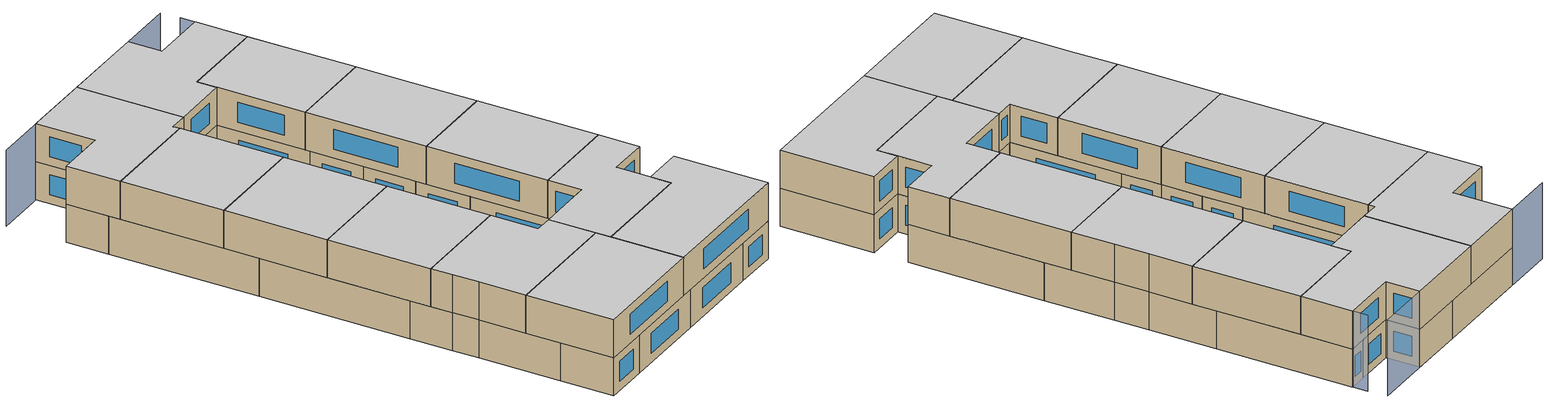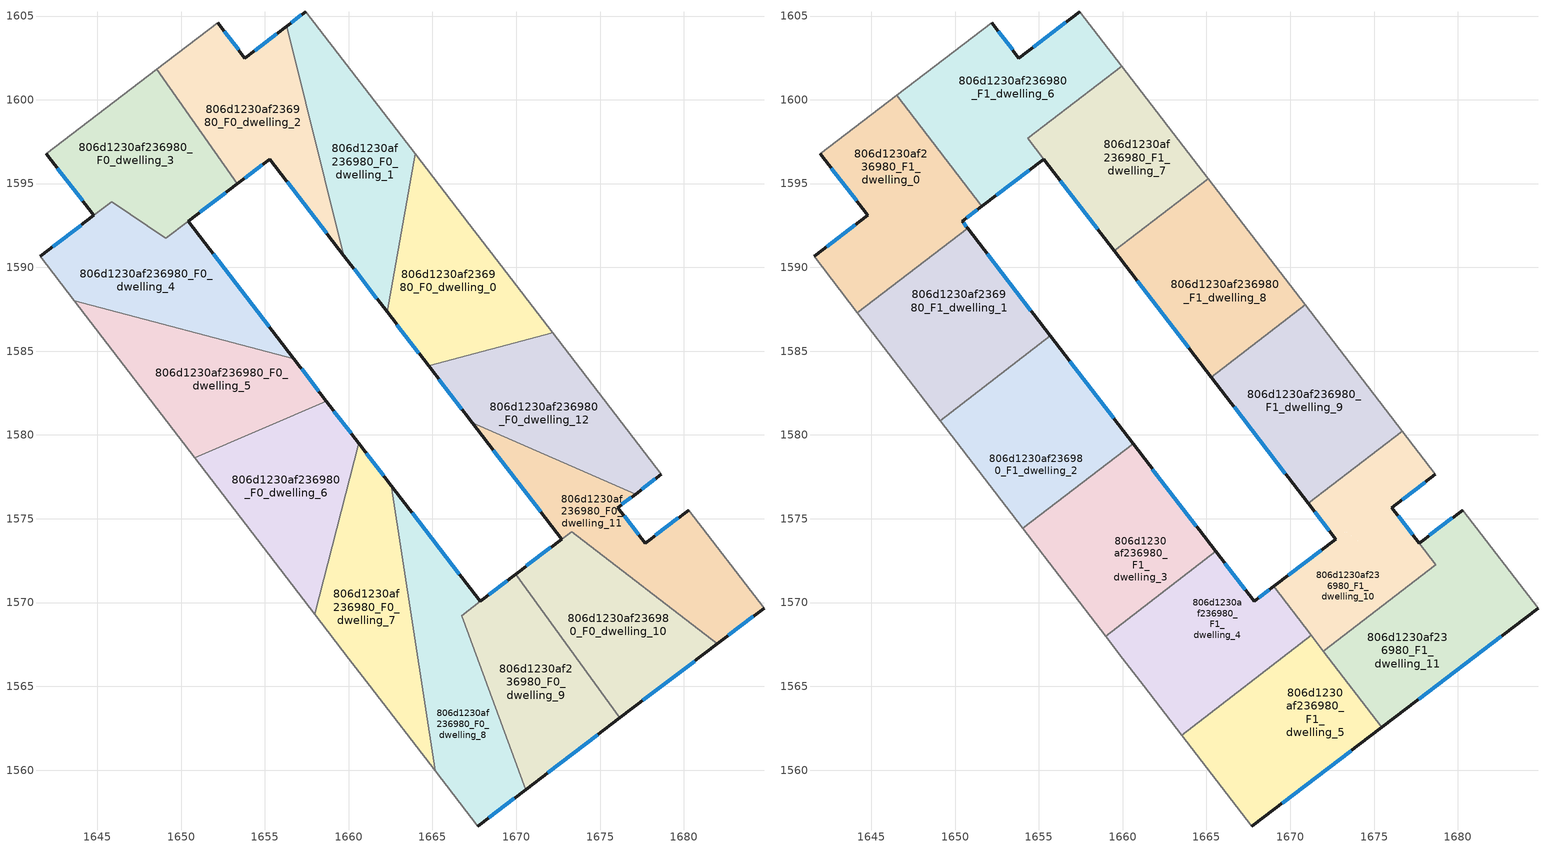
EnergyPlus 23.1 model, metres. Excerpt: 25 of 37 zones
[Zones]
806d1230af236980_F0_dwelling_0
 floor ground (EU_floor_Construction): 1667.19,1592.58 1668.82,1590.47 1672.17,1586.11 1664.77,1584.12 1662.29,1587.35 1663.96,1596.79 z0
 wall outside (EU_wall_Construction): 1662.29,1587.35 1664.77,1584.12 z0:3
 wall adiabatic (EU_wall_Construction): 1672.17,1586.11 1668.82,1590.47 1667.19,1592.58 1663.96,1596.79 z0:3
 wall to 806d1230af236980_F0_dwelling_12 (EU_wall_Construction): 1664.77,1584.12 1672.17,1586.11 z0:3
 wall to 806d1230af236980_F0_dwelling_1 (EU_wall_Construction): 1663.96,1596.79 1662.29,1587.35 z0:3
 window (EU_Window_Construction): 1662.87,1586.59 1664.19,1584.88 z0.7:2.3
806d1230af236980_F0_dwelling_1
 floor ground (EU_floor_Construction): 1657.46,1605.27 1663.96,1596.79 1662.29,1587.35 1659.72,1590.7 1656.31,1604.39 z0
 wall outside (EU_wall_Construction): 1659.72,1590.7 1662.29,1587.35 / 1657.46,1605.27 1656.31,1604.39 z0:3
 wall to 806d1230af236980_F0_dwelling_2 (EU_wall_Construction): 1656.31,1604.39 1659.72,1590.7 z0:3
 wall adiabatic (EU_wall_Construction): 1663.96,1596.79 1657.46,1605.27 z0:3
 window (EU_Window_Construction): 1660.32,1589.91 1661.69,1588.14 / 1657.19,1605.06 1656.58,1604.6 z0.7:2.3
806d1230af236980_F0_dwelling_10
 floor ground (EU_floor_Construction): 1682.01,1567.55 1676.19,1563.12 1669.97,1571.69 1672.7,1573.78 1673.31,1574.24 z0
 wall outside (EU_wall_Construction): 1676.19,1563.12 1682.01,1567.55 / 1672.7,1573.78 1669.97,1571.69 z0:3
 wall to 806d1230af236980_F0_dwelling_9 (EU_wall_Construction): 1669.97,1571.69 1676.19,1563.12 z0:3
 wall to 806d1230af236980_F0_dwelling_11 (EU_wall_Construction): 1682.01,1567.55 1673.31,1574.24 1672.71,1573.79 z0:3
 window (EU_Window_Construction): 1677.56,1564.16 1680.64,1566.51 / 1672.06,1573.29 1670.61,1572.18 z0.7:2.3
806d1230af236980_F0_dwelling_11
 floor ground (EU_floor_Construction): 1680.29,1575.52 1684.78,1569.67 1682.01,1567.55 1673.3,1574.24 1672.71,1573.79 1667.38,1580.73 1677.12,1576.48 1676.06,1575.67 1677.69,1573.54 z0
 wall outside (EU_wall_Construction): 1682.01,1567.55 1684.78,1569.67 / 1667.38,1580.73 1672.71,1573.79 / 1680.29,1575.52 1677.69,1573.54 1676.06,1575.67 1677.12,1576.48 z0:3
 wall adiabatic (EU_wall_Construction): 1684.78,1569.67 1680.29,1575.52 z0:3
 wall to 806d1230af236980_F0_dwelling_12 (EU_wall_Construction): 1677.12,1576.48 1667.38,1580.73 z0:3
 window (EU_Window_Construction): 1682.66,1568.05 1684.13,1569.17 / 1668.63,1579.1 1671.46,1575.42 / 1676.31,1575.86 1676.87,1576.29 / 1677.31,1574.04 1676.45,1575.17 / 1679.68,1575.06 1678.3,1574.01 z0.7:2.3
806d1230af236980_F0_dwelling_12
 floor ground (EU_floor_Construction): 1672.17,1586.11 1678.66,1577.65 1677.12,1576.48 1667.38,1580.73 1664.77,1584.12 z0
 wall outside (EU_wall_Construction): 1664.77,1584.12 1667.38,1580.73 / 1677.12,1576.48 1678.66,1577.65 z0:3
 wall adiabatic (EU_wall_Construction): 1678.66,1577.65 1672.17,1586.11 z0:3
 window (EU_Window_Construction): 1665.38,1583.33 1666.76,1581.53 / 1677.48,1576.75 1678.3,1577.38 z0.7:2.3
806d1230af236980_F0_dwelling_2
 floor ground (EU_floor_Construction): 1656.31,1604.39 1659.72,1590.7 1655.3,1596.46 1653.35,1594.98 1648.55,1601.82 1652.19,1604.6 1653.81,1602.49 z0
 wall outside (EU_wall_Construction): 1656.31,1604.39 1653.81,1602.49 1652.19,1604.6 / 1653.35,1594.98 1655.3,1596.46 1659.72,1590.7 z0:3
 wall to 806d1230af236980_F0_dwelling_3 (EU_wall_Construction): 1648.55,1601.82 1653.35,1594.98 z0:3
 wall adiabatic (EU_wall_Construction): 1652.19,1604.6 1648.55,1601.82 z0:3
 window (EU_Window_Construction): 1655.73,1603.95 1654.4,1602.94 / 1656.34,1595.11 1658.68,1592.05 / 1653.81,1595.33 1654.84,1596.11 / 1653.43,1602.98 1652.57,1604.1 z0.7:2.3
806d1230af236980_F0_dwelling_3
 floor ground (EU_floor_Construction): 1648.55,1601.82 1653.35,1594.98 1649.09,1591.73 1645.86,1593.92 1644.79,1593.11 1641.96,1596.79 z0
 wall outside (EU_wall_Construction): 1641.96,1596.79 1644.79,1593.11 / 1650.43,1592.76 1653.35,1594.98 z0:3
 wall adiabatic (EU_wall_Construction): 1648.55,1601.82 1641.96,1596.79 z0:3
 wall to 806d1230af236980_F0_dwelling_4 (EU_wall_Construction): 1649.09,1591.73 1650.43,1592.75 / 1645.87,1593.92 1649.08,1591.74 / 1644.79,1593.11 1645.86,1593.92 z0:3
 window (EU_Window_Construction): 1642.63,1595.92 1644.13,1593.97 / 1651.12,1593.28 1652.67,1594.46 z0.7:2.3
806d1230af236980_F0_dwelling_4
 floor ground (EU_floor_Construction): 1650.43,1592.75 1656.73,1584.54 1643.62,1588 1641.58,1590.66 1644.79,1593.1 1645.87,1593.92 1649.09,1591.73 z0
 wall outside (EU_wall_Construction): 1644.79,1593.1 1641.58,1590.66 / 1656.73,1584.54 1650.43,1592.75 z0:3
 wall to 806d1230af236980_F0_dwelling_5 (EU_wall_Construction): 1643.62,1588 1656.73,1584.54 z0:3
 wall adiabatic (EU_wall_Construction): 1641.58,1590.66 1643.62,1588 z0:3
 window (EU_Window_Construction): 1644.04,1592.53 1642.34,1591.23 / 1655.25,1586.47 1651.91,1590.83 z0.7:2.3
806d1230af236980_F0_dwelling_5
 floor ground (EU_floor_Construction): 1656.73,1584.54 1658.67,1582.02 1650.8,1578.65 1643.62,1588 z0
 wall outside (EU_wall_Construction): 1658.67,1582.02 1656.73,1584.54 z0:3
 wall to 806d1230af236980_F0_dwelling_6 (EU_wall_Construction): 1650.8,1578.65 1658.67,1582.02 z0:3
 wall adiabatic (EU_wall_Construction): 1643.62,1588 1650.8,1578.65 z0:3
 window (EU_Window_Construction): 1658.21,1582.61 1657.19,1583.95 z0.7:2.3
806d1230af236980_F0_dwelling_6
 floor ground (EU_floor_Construction): 1658.67,1582.02 1660.6,1579.5 1657.98,1569.3 1650.8,1578.65 z0
 wall outside (EU_wall_Construction): 1660.6,1579.5 1658.67,1582.02 z0:3
 wall to 806d1230af236980_F0_dwelling_7 (EU_wall_Construction): 1657.98,1569.3 1660.6,1579.5 z0:3
 wall adiabatic (EU_wall_Construction): 1650.8,1578.65 1657.98,1569.3 z0:3
 window (EU_Window_Construction): 1660.15,1580.09 1659.12,1581.43 z0.7:2.3
806d1230af236980_F0_dwelling_7
 floor ground (EU_floor_Construction): 1662.54,1576.98 1665.16,1559.95 1661.26,1565.04 1660.02,1566.65 1657.98,1569.3 1660.6,1579.5 z0
 wall outside (EU_wall_Construction): 1662.54,1576.98 1660.6,1579.5 z0:3
 wall adiabatic (EU_wall_Construction): 1657.98,1569.3 1660.02,1566.65 1661.26,1565.04 1665.16,1559.95 z0:3
 wall to 806d1230af236980_F0_dwelling_8 (EU_wall_Construction): 1665.16,1559.95 1662.54,1576.98 z0:3
 window (EU_Window_Construction): 1662.08,1577.57 1661.06,1578.91 z0.7:2.3
806d1230af236980_F0_dwelling_8
 floor ground (EU_floor_Construction): 1667.85,1570.07 1666.74,1569.22 1670.57,1558.83 1667.7,1556.64 1665.16,1559.95 1662.54,1576.98 z0
 wall outside (EU_wall_Construction): 1667.85,1570.07 1662.54,1576.98 / 1667.7,1556.64 1670.57,1558.83 z0:3
 wall adiabatic (EU_wall_Construction): 1665.16,1559.95 1667.7,1556.64 z0:3
 wall to 806d1230af236980_F0_dwelling_9 (EU_wall_Construction): 1670.57,1558.83 1666.74,1569.22 1667.85,1570.07 z0:3
 window (EU_Window_Construction): 1666.6,1571.69 1663.78,1575.36 / 1668.37,1557.15 1669.89,1558.31 z0.7:2.3
806d1230af236980_F0_dwelling_9
 floor ground (EU_floor_Construction): 1669.97,1571.69 1676.19,1563.12 1670.57,1558.83 1666.74,1569.22 1667.85,1570.07 z0
 wall outside (EU_wall_Construction): 1669.97,1571.69 1667.85,1570.07 / 1670.57,1558.83 1676.19,1563.12 z0:3
 window (EU_Window_Construction): 1669.47,1571.31 1668.35,1570.45 / 1671.89,1559.84 1674.87,1562.11 z0.7:2.3
806d1230af236980_F1_dwelling_0
 floor to 806d1230af236980_F0_dwelling_3 (EU_floor_Construction): 1646.52,1600.27 1651.6,1593.65 1649.08,1591.74 1645.86,1593.92 1644.79,1593.11 1641.96,1596.79 z3
 floor to 806d1230af236980_F0_dwelling_4 (EU_floor_Construction): 1650.43,1592.75 1650.75,1592.34 1644.72,1587.71 1643.63,1588 1641.58,1590.66 1644.81,1593.12 1645.87,1593.92 1649.09,1591.73 z3
 floor to 806d1230af236980_F0_dwelling_5 (EU_floor_Construction): 1644.72,1587.71 1644.17,1587.29 1643.63,1588 z3
 wall outside (EU_wall_Construction): 1650.75,1592.34 1650.43,1592.75 1651.6,1593.65 / 1641.96,1596.79 1644.79,1593.11 1641.58,1590.66 z3:6
 wall to 806d1230af236980_F1_dwelling_6 (EU_wall_Construction): 1651.6,1593.65 1646.52,1600.27 z3:6
 wall to 806d1230af236980_F1_dwelling_1 (EU_wall_Construction): 1644.17,1587.29 1650.75,1592.34 z3:6
 wall adiabatic (EU_wall_Construction): 1641.58,1590.66 1644.17,1587.29 / 1646.52,1600.27 1641.96,1596.79 z3:6
 window (EU_Window_Construction): 1650.71,1592.96 1651.33,1593.44 / 1650.67,1592.44 1650.5,1592.66 / 1644.04,1592.53 1642.34,1591.23 / 1642.63,1595.92 1644.13,1593.97 z3.7:5.3
 ceiling to 806d1230af236980_F2_dwelling_0 (EU_floor_Construction): 1650.75,1592.34 1650.43,1592.75 1651.6,1593.65 1646.52,1600.27 1641.96,1596.79 1644.79,1593.11 1641.58,1590.66 1644.17,1587.29 z6
806d1230af236980_F1_dwelling_1
 floor to 806d1230af236980_F0_dwelling_4 (EU_floor_Construction): 1650.75,1592.34 1655.69,1585.91 1654.63,1585.1 1644.72,1587.71 z3
 floor to 806d1230af236980_F0_dwelling_5 (EU_floor_Construction): 1654.63,1585.1 1649.11,1580.86 1644.17,1587.29 1644.72,1587.71 z3
 wall outside (EU_wall_Construction): 1655.69,1585.91 1650.75,1592.34 z3:6
 wall to 806d1230af236980_F1_dwelling_2 (EU_wall_Construction): 1649.11,1580.86 1655.69,1585.91 z3:6
 wall adiabatic (EU_wall_Construction): 1644.17,1587.29 1649.11,1580.86 z3:6
 window (EU_Window_Construction): 1654.53,1587.42 1651.91,1590.83 z3.7:5.3
 ceiling to 806d1230af236980_F2_dwelling_1 (EU_floor_Construction): 1655.69,1585.91 1650.75,1592.34 1644.17,1587.29 1649.11,1580.86 z6
806d1230af236980_F1_dwelling_10
 floor to 806d1230af236980_F0_dwelling_11 (EU_floor_Construction): 1677.12,1576.48 1676.06,1575.67 1678.68,1572.24 1677.29,1571.18 1673.3,1574.24 1672.71,1573.79 1671.07,1575.91 1673.73,1577.96 z3
 floor to 806d1230af236980_F0_dwelling_10 (EU_floor_Construction): 1677.29,1571.18 1672.83,1567.75 1669.97,1571.69 1672.73,1573.8 1673.31,1574.24 z3
 floor to 806d1230af236980_F0_dwelling_12 (EU_floor_Construction): 1676.69,1580.22 1678.66,1577.65 1677.12,1576.48 1673.73,1577.96 z3
 floor to 806d1230af236980_F0_dwelling_9 (EU_floor_Construction): 1669.97,1571.69 1672.83,1567.75 1671.98,1567.1 1669.02,1570.96 z3
 wall outside (EU_wall_Construction): 1671.07,1575.91 1672.71,1573.79 1669.02,1570.96 / 1677.69,1573.54 1676.06,1575.67 1678.66,1577.65 z3:6
 wall to 806d1230af236980_F1_dwelling_9 (EU_wall_Construction): 1676.69,1580.22 1671.07,1575.91 z3:6
 wall adiabatic (EU_wall_Construction): 1678.66,1577.65 1676.69,1580.22 z3:6
 wall to 806d1230af236980_F1_dwelling_11 (EU_wall_Construction): 1671.98,1567.1 1678.68,1572.24 1677.69,1573.54 z3:6
 wall to 806d1230af236980_F1_dwelling_4 (EU_wall_Construction): 1669.02,1570.96 1671.27,1568.04 z3:6
 wall to 806d1230af236980_F1_dwelling_5 (EU_wall_Construction): 1671.27,1568.04 1671.98,1567.1 z3:6
 window (EU_Window_Construction): 1671.84,1573.12 1669.88,1571.63 / 1671.46,1575.41 1672.32,1574.29 / 1676.67,1576.14 1678.05,1577.19 / 1677.31,1574.04 1676.45,1575.17 z3.7:5.3
 ceiling to 806d1230af236980_F2_dwelling_10 (EU_floor_Construction): 1678.68,1572.24 1676.06,1575.67 1678.66,1577.65 1676.69,1580.22 1671.07,1575.91 1672.71,1573.79 1669.02,1570.96 1671.98,1567.1 z6
806d1230af236980_F1_dwelling_11
 floor to 806d1230af236980_F0_dwelling_10 (EU_floor_Construction): 1682.01,1567.55 1676.19,1563.12 1672.83,1567.75 1677.29,1571.18 z3
 floor to 806d1230af236980_F0_dwelling_11 (EU_floor_Construction): 1680.29,1575.52 1684.78,1569.67 1682.01,1567.55 1677.29,1571.18 1678.68,1572.24 1677.69,1573.54 z3
 floor to 806d1230af236980_F0_dwelling_9 (EU_floor_Construction): 1672.83,1567.75 1676.19,1563.12 1675.47,1562.56 1671.98,1567.1 z3
 wall outside (EU_wall_Construction): 1680.29,1575.52 1677.69,1573.54 / 1675.47,1562.56 1684.78,1569.67 z3:6
 wall adiabatic (EU_wall_Construction): 1684.78,1569.67 1680.29,1575.52 z3:6
 wall to 806d1230af236980_F1_dwelling_5 (EU_wall_Construction): 1671.98,1567.1 1675.47,1562.56 z3:6
 window (EU_Window_Construction): 1679.68,1575.06 1678.3,1574.01 / 1677.65,1564.23 1682.6,1568 z3.7:5.3
 ceiling to 806d1230af236980_F2_dwelling_11 (EU_floor_Construction): 1684.78,1569.67 1680.29,1575.52 1677.69,1573.54 1678.68,1572.24 1671.98,1567.1 1675.47,1562.56 z6
806d1230af236980_F1_dwelling_2
 floor to 806d1230af236980_F0_dwelling_6 (EU_floor_Construction): 1658.67,1582.02 1660.6,1579.5 1660.59,1579.46 1654.04,1574.43 1650.8,1578.65 z3
 floor to 806d1230af236980_F0_dwelling_5 (EU_floor_Construction): 1656.73,1584.54 1658.67,1582.02 1650.8,1578.65 1649.11,1580.86 1654.63,1585.1 z3
 floor to 806d1230af236980_F0_dwelling_4 (EU_floor_Construction): 1655.69,1585.91 1656.73,1584.54 1654.63,1585.1 z3
 wall outside (EU_wall_Construction): 1660.62,1579.48 1655.69,1585.91 z3:6
 wall to 806d1230af236980_F1_dwelling_3 (EU_wall_Construction): 1654.04,1574.43 1660.62,1579.48 z3:6
 wall adiabatic (EU_wall_Construction): 1649.11,1580.86 1654.04,1574.43 z3:6
 window (EU_Window_Construction): 1659.46,1580.99 1656.85,1584.4 z3.7:5.3
 ceiling to 806d1230af236980_F2_dwelling_2 (EU_floor_Construction): 1660.62,1579.48 1655.69,1585.91 1649.11,1580.86 1654.04,1574.43 z6
806d1230af236980_F1_dwelling_3
 floor to 806d1230af236980_F0_dwelling_7 (EU_floor_Construction): 1662.54,1576.98 1663.4,1571.39 1658.98,1568 1657.98,1569.3 1660.59,1579.46 1660.62,1579.48 z3
 floor to 806d1230af236980_F0_dwelling_6 (EU_floor_Construction): 1660.59,1579.46 1657.98,1569.3 1654.04,1574.43 z3
 floor to 806d1230af236980_F0_dwelling_8 (EU_floor_Construction): 1662.54,1576.98 1665.56,1573.05 1663.4,1571.39 z3
 wall outside (EU_wall_Construction): 1665.56,1573.05 1660.62,1579.48 z3:6
 wall to 806d1230af236980_F1_dwelling_4 (EU_wall_Construction): 1658.98,1568 1665.56,1573.05 z3:6
 wall adiabatic (EU_wall_Construction): 1654.04,1574.43 1658.98,1568 z3:6
 window (EU_Window_Construction): 1664.4,1574.56 1661.78,1577.97 z3.7:5.3
 ceiling to 806d1230af236980_F2_dwelling_3 (EU_floor_Construction): 1665.56,1573.05 1660.62,1579.48 1654.04,1574.43 1658.98,1568 z6
806d1230af236980_F1_dwelling_4
 floor to 806d1230af236980_F0_dwelling_8 (EU_floor_Construction): 1665.56,1573.05 1667.85,1570.07 1666.74,1569.22 1668.08,1565.59 1664.69,1562.99 1663.4,1571.39 z3
 floor to 806d1230af236980_F0_dwelling_9 (EU_floor_Construction): 1669.02,1570.96 1671.27,1568.04 1668.08,1565.59 1666.74,1569.22 1667.85,1570.07 z3
 floor to 806d1230af236980_F0_dwelling_7 (EU_floor_Construction): 1663.4,1571.39 1664.69,1562.99 1663.52,1562.09 1661.26,1565.04 1660.02,1566.65 1658.98,1568 z3
 wall outside (EU_wall_Construction): 1669.02,1570.96 1667.85,1570.07 1665.56,1573.05 z3:6
 wall to 806d1230af236980_F1_dwelling_5 (EU_wall_Construction): 1663.52,1562.09 1671.27,1568.04 z3:6
 wall adiabatic (EU_wall_Construction): 1658.98,1568 1660.02,1566.65 1661.26,1565.04 1663.52,1562.09 z3:6
 window (EU_Window_Construction): 1667.31,1570.77 1666.1,1572.35 / 1668.74,1570.75 1668.12,1570.28 z3.7:5.3
 ceiling to 806d1230af236980_F2_dwelling_4 (EU_floor_Construction): 1671.27,1568.04 1669.02,1570.96 1667.85,1570.07 1665.56,1573.05 1658.98,1568 1660.02,1566.65 1661.26,1565.04 1663.52,1562.09 z6
806d1230af236980_F1_dwelling_5
 floor to 806d1230af236980_F0_dwelling_9 (EU_floor_Construction): 1671.27,1568.04 1675.47,1562.56 1670.57,1558.83 1668.08,1565.59 z3
 floor to 806d1230af236980_F0_dwelling_8 (EU_floor_Construction): 1668.08,1565.59 1670.57,1558.83 1667.7,1556.64 1665.16,1559.95 1664.69,1562.99 z3
 floor to 806d1230af236980_F0_dwelling_7 (EU_floor_Construction): 1664.69,1562.99 1665.16,1559.95 1663.52,1562.09 z3
 wall outside (EU_wall_Construction): 1667.7,1556.64 1675.47,1562.56 z3:6
 wall adiabatic (EU_wall_Construction): 1663.52,1562.09 1667.7,1556.64 z3:6
 window (EU_Window_Construction): 1669.52,1558.03 1673.64,1561.17 z3.7:5.3
 ceiling to 806d1230af236980_F2_dwelling_5 (EU_floor_Construction): 1675.47,1562.56 1671.27,1568.04 1663.52,1562.09 1667.7,1556.64 z6
806d1230af236980_F1_dwelling_6
 floor to 806d1230af236980_F0_dwelling_2 (EU_floor_Construction): 1656.31,1604.39 1657.39,1600.05 1654.34,1597.71 1655.3,1596.46 1653.35,1594.98 1648.55,1601.82 1652.19,1604.6 1653.81,1602.49 z3
 floor to 806d1230af236980_F0_dwelling_3 (EU_floor_Construction): 1648.55,1601.82 1653.35,1594.98 1651.6,1593.65 1646.52,1600.27 z3
 floor to 806d1230af236980_F0_dwelling_1 (EU_floor_Construction): 1657.46,1605.27 1659.95,1602.01 1657.39,1600.05 1656.31,1604.39 z3
 wall outside (EU_wall_Construction): 1657.46,1605.27 1653.81,1602.49 1652.19,1604.6 / 1651.6,1593.65 1655.3,1596.46 z3:6
 wall adiabatic (EU_wall_Construction): 1652.19,1604.6 1646.52,1600.27 / 1659.95,1602.01 1657.46,1605.27 z3:6
 wall to 806d1230af236980_F1_dwelling_7 (EU_wall_Construction): 1655.3,1596.46 1654.34,1597.71 1659.95,1602.01 z3:6
 window (EU_Window_Construction): 1653.43,1602.98 1652.57,1604.1 / 1656.6,1604.61 1654.67,1603.14 / 1652.47,1594.31 1654.43,1595.8 z3.7:5.3
 ceiling to 806d1230af236980_F2_dwelling_6 (EU_floor_Construction): 1655.3,1596.46 1654.34,1597.71 1659.95,1602.01 1657.46,1605.27 1653.81,1602.49 1652.19,1604.6 1646.52,1600.27 1651.6,1593.65 z6
806d1230af236980_F1_dwelling_7
 floor to 806d1230af236980_F0_dwelling_1 (EU_floor_Construction): 1659.95,1602.01 1663.96,1596.79 1663.48,1594.03 1659.63,1591.08 1657.39,1600.05 z3
 floor to 806d1230af236980_F0_dwelling_2 (EU_floor_Construction): 1657.39,1600.05 1659.63,1591.08 1659.5,1590.98 1654.34,1597.71 z3
 floor to 806d1230af236980_F0_dwelling_0 (EU_floor_Construction): 1663.96,1596.79 1665.11,1595.29 1663.48,1594.03 z3
 wall outside (EU_wall_Construction): 1655.3,1596.46 1659.5,1590.98 z3:6
 wall to 806d1230af236980_F1_dwelling_8 (EU_wall_Construction): 1659.5,1590.98 1665.11,1595.29 z3:6
 wall adiabatic (EU_wall_Construction): 1665.11,1595.29 1659.95,1602.01 z3:6
 window (EU_Window_Construction): 1656.29,1595.17 1658.52,1592.27 z3.7:5.3
 ceiling to 806d1230af236980_F2_dwelling_7 (EU_floor_Construction): 1665.11,1595.29 1659.95,1602.01 1654.34,1597.71 1659.5,1590.98 z6
806d1230af236980_F1_dwelling_8
 floor to 806d1230af236980_F0_dwelling_0 (EU_floor_Construction): 1667.19,1592.58 1668.82,1590.47 1670.9,1587.76 1666.92,1584.7 1664.77,1584.12 1662.29,1587.35 1663.48,1594.03 1665.11,1595.29 z3
 floor to 806d1230af236980_F0_dwelling_12 (EU_floor_Construction): 1666.92,1584.7 1665.29,1583.45 1664.77,1584.12 z3
 floor to 806d1230af236980_F0_dwelling_1 (EU_floor_Construction): 1663.48,1594.03 1662.29,1587.35 1659.72,1590.7 1659.63,1591.08 z3
 floor to 806d1230af236980_F0_dwelling_2 (EU_floor_Construction): 1659.63,1591.08 1659.72,1590.7 1659.5,1590.98 z3
 wall outside (EU_wall_Construction): 1659.5,1590.98 1665.29,1583.45 z3:6
 wall to 806d1230af236980_F1_dwelling_9 (EU_wall_Construction): 1665.29,1583.45 1670.9,1587.76 z3:6
 wall adiabatic (EU_wall_Construction): 1670.9,1587.76 1668.82,1590.47 1667.19,1592.58 1665.11,1595.29 z3:6
 window (EU_Window_Construction): 1660.86,1589.21 1663.93,1585.22 z3.7:5.3
 ceiling to 806d1230af236980_F2_dwelling_8 (EU_floor_Construction): 1670.9,1587.76 1668.82,1590.47 1667.19,1592.58 1665.11,1595.29 1659.5,1590.98 1665.29,1583.45 z6
806d1230af236980_F1_dwelling_9
 floor to 806d1230af236980_F0_dwelling_12 (EU_floor_Construction): 1672.17,1586.11 1676.69,1580.22 1673.73,1577.96 1667.38,1580.73 1665.29,1583.45 1666.92,1584.7 z3
 floor to 806d1230af236980_F0_dwelling_0 (EU_floor_Construction): 1670.9,1587.76 1672.17,1586.11 1666.92,1584.7 z3
 floor to 806d1230af236980_F0_dwelling_11 (EU_floor_Construction): 1673.73,1577.96 1671.07,1575.91 1667.38,1580.73 z3
 wall outside (EU_wall_Construction): 1665.29,1583.45 1671.07,1575.91 z3:6
 wall adiabatic (EU_wall_Construction): 1676.69,1580.22 1670.9,1587.76 z3:6
 window (EU_Window_Construction): 1666.65,1581.68 1669.72,1577.68 z3.7:5.3
 ceiling to 806d1230af236980_F2_dwelling_9 (EU_floor_Construction): 1676.69,1580.22 1670.9,1587.76 1665.29,1583.45 1671.07,1575.91 z6
shading: 1667.67,1591.89 1656.76,1606.18 / 1655.73,1607.3 1638.66,1594.27 z0:6
[Building]
EU S2 Campaign: North Axis=0; Terrain=City; Solar Distribution=FullExterior
[Site:Location]
Budapest.Ferenc.Liszt.Intl.AP: Latitude=47.437; Longitude=19.256; Time Zone=1; Elevation=185
[SizingPeriod:WeatherFileDays]
AnnualSizingPeriod: Begin Month=1; Begin Day of Month=1; End Month=12; End Day of Month=31; Day of Week for Start Day=Monday; Use Weather File Daylight Saving Period=No; Use Weather File Rain and Snow Indicators=No
[MATERIAL]
EU_InternalMass_Material: Roughness=MediumRough; Thickness=0.1; Conductivity=1; Density=1800; Specific Heat=900; Thermal Absorptance=0.9; Solar Absorptance=0.7; Visible Absorptance=0.7
[MATERIAL:NOMASS] Roughness=MediumRough; Thermal Absorptance=0.9; Solar Absorptance=0.7; Visible Absorptance=0.7
Name | Thermal Resistance
EU_wall_NoMass | 0.832559
EU_floor_NoMass | 0.872794
[WINDOWMATERIAL:SIMPLEGLAZINGSYSTEM]
EU_Window_SimpleGlazing: UFactor=2.79869; Solar Heat Gain Coefficient=0.75; Visible Transmittance=0.75
[CONSTRUCTION]
EU_wall_Construction: EU_wall_NoMass
EU_floor_Construction: EU_floor_NoMass
EU_Window_Construction: EU_Window_SimpleGlazing
EU_InternalMass_Construction: EU_InternalMass_Material
[ZONE] Type=1; Multiplier=1; Ceiling Height=autocalculate; Floor Area=autocalculate; Part of Total Floor Area=Yes
Name | Volume
806d1230af236980_F0_dwelling_0; 806d1230af236980_F0_dwelling_5 | 186.151
806d1230af236980_F1_dwelling_0; 806d1230af236980_F1_dwelling_9 | 201.675
806d1230af236980_F0_dwelling_1 | 186.161
806d1230af236980_F1_dwelling_1 | 201.673
806d1230af236980_F0_dwelling_10 | 182.937
806d1230af236980_F1_dwelling_10 | 185.695
806d1230af236980_F0_dwelling_11 | 189.898
806d1230af236980_F1_dwelling_11 | 217.629
806d1230af236980_F0_dwelling_12 | 185.596
806d1230af236980_F0_dwelling_2 | 186.158
806d1230af236980_F1_dwelling_2 | 201.653
806d1230af236980_F0_dwelling_3 | 181.431
806d1230af236980_F1_dwelling_3 | 201.687
806d1230af236980_F0_dwelling_4 | 190.866
806d1230af236980_F1_dwelling_4 | 201.69
806d1230af236980_F1_dwelling_5 | 201.652
806d1230af236980_F0_dwelling_6 | 186.153
806d1230af236980_F1_dwelling_6 | 223.427
806d1230af236980_F0_dwelling_7 | 186.126
806d1230af236980_F1_dwelling_7 | 179.832
806d1230af236980_F0_dwelling_8 | 195.462
806d1230af236980_F1_dwelling_8 | 201.641
806d1230af236980_F0_dwelling_9 | 176.841
[INTERNALMASS] Construction=EU_InternalMass_Construction
Name | Zone or ZoneList | Surface Area
806d1230af236980_F0_dwelling_0_EU_InternalMass | 806d1230af236980_F0_dwelling_0 | 62.0503
806d1230af236980_F0_dwelling_1_EU_InternalMass | 806d1230af236980_F0_dwelling_1 | 62.0535
806d1230af236980_F0_dwelling_2_EU_InternalMass | 806d1230af236980_F0_dwelling_2 | 62.0525
806d1230af236980_F0_dwelling_3_EU_InternalMass | 806d1230af236980_F0_dwelling_3 | 60.4778
806d1230af236980_F0_dwelling_4_EU_InternalMass | 806d1230af236980_F0_dwelling_4 | 63.6268
806d1230af236980_F0_dwelling_5_EU_InternalMass | 806d1230af236980_F0_dwelling_5 | 62.0503
806d1230af236980_F0_dwelling_6_EU_InternalMass | 806d1230af236980_F0_dwelling_6 | 62.0511
806d1230af236980_F0_dwelling_7_EU_InternalMass | 806d1230af236980_F0_dwelling_7 | 62.0418
806d1230af236980_F0_dwelling_8_EU_InternalMass | 806d1230af236980_F0_dwelling_8 | 65.1536
806d1230af236980_F0_dwelling_9_EU_InternalMass | 806d1230af236980_F0_dwelling_9 | 58.9522
806d1230af236980_F0_dwelling_10_EU_InternalMass | 806d1230af236980_F0_dwelling_10 | 60.9807
806d1230af236980_F0_dwelling_11_EU_InternalMass | 806d1230af236980_F0_dwelling_11 | 63.302
806d1230af236980_F0_dwelling_12_EU_InternalMass | 806d1230af236980_F0_dwelling_12 | 61.8652
806d1230af236980_F1_dwelling_0_EU_InternalMass | 806d1230af236980_F1_dwelling_0 | 67.2251
806d1230af236980_F1_dwelling_1_EU_InternalMass | 806d1230af236980_F1_dwelling_1 | 67.2243
806d1230af236980_F1_dwelling_2_EU_InternalMass | 806d1230af236980_F1_dwelling_2 | 67.2176
806d1230af236980_F1_dwelling_3_EU_InternalMass | 806d1230af236980_F1_dwelling_3 | 67.2291
806d1230af236980_F1_dwelling_4_EU_InternalMass | 806d1230af236980_F1_dwelling_4 | 67.23
806d1230af236980_F1_dwelling_5_EU_InternalMass | 806d1230af236980_F1_dwelling_5 | 67.2174
806d1230af236980_F1_dwelling_6_EU_InternalMass | 806d1230af236980_F1_dwelling_6 | 74.4765
806d1230af236980_F1_dwelling_7_EU_InternalMass | 806d1230af236980_F1_dwelling_7 | 59.9662
806d1230af236980_F1_dwelling_8_EU_InternalMass | 806d1230af236980_F1_dwelling_8 | 67.2138
806d1230af236980_F1_dwelling_9_EU_InternalMass | 806d1230af236980_F1_dwelling_9 | 67.2249
806d1230af236980_F1_dwelling_10_EU_InternalMass | 806d1230af236980_F1_dwelling_10 | 61.8979
806d1230af236980_F1_dwelling_11_EU_InternalMass | 806d1230af236980_F1_dwelling_11 | 72.5466
[OTHEREQUIPMENT] Fuel Type=Electricity; Design Level Calculation Method=Watts/Area; Power per Zone Floor Area=1; Fraction Latent=0; Fraction Radiant=0; Fraction Lost=0; Carbon Dioxide Generation Rate=0; EndUse Subcategory=EU_Step8_InternalGains
Name | Zone or ZoneList or Space or SpaceList | Schedule
EU_Step8_InternalGain_806d1230af236980_F0_dwelling_0_f000 | 806d1230af236980_F0_dwelling_0 | EU_Step8_GainSchedule_806d1230af236980_F0_dwelling_0_f000
EU_Step8_InternalGain_806d1230af236980_F0_dwelling_1_f000 | 806d1230af236980_F0_dwelling_1 | EU_Step8_GainSchedule_806d1230af236980_F0_dwelling_1_f000
EU_Step8_InternalGain_806d1230af236980_F0_dwelling_2_f000 | 806d1230af236980_F0_dwelling_2 | EU_Step8_GainSchedule_806d1230af236980_F0_dwelling_2_f000
EU_Step8_InternalGain_806d1230af236980_F0_dwelling_3_f000 | 806d1230af236980_F0_dwelling_3 | EU_Step8_GainSchedule_806d1230af236980_F0_dwelling_3_f000
EU_Step8_InternalGain_806d1230af236980_F0_dwelling_4_f000 | 806d1230af236980_F0_dwelling_4 | EU_Step8_GainSchedule_806d1230af236980_F0_dwelling_4_f000
EU_Step8_InternalGain_806d1230af236980_F0_dwelling_5_f000 | 806d1230af236980_F0_dwelling_5 | EU_Step8_GainSchedule_806d1230af236980_F0_dwelling_5_f000
EU_Step8_InternalGain_806d1230af236980_F0_dwelling_6_f000 | 806d1230af236980_F0_dwelling_6 | EU_Step8_GainSchedule_806d1230af236980_F0_dwelling_6_f000
EU_Step8_InternalGain_806d1230af236980_F0_dwelling_7_f000 | 806d1230af236980_F0_dwelling_7 | EU_Step8_GainSchedule_806d1230af236980_F0_dwelling_7_f000
EU_Step8_InternalGain_806d1230af236980_F0_dwelling_8_f000 | 806d1230af236980_F0_dwelling_8 | EU_Step8_GainSchedule_806d1230af236980_F0_dwelling_8_f000
EU_Step8_InternalGain_806d1230af236980_F0_dwelling_9_f000 | 806d1230af236980_F0_dwelling_9 | EU_Step8_GainSchedule_806d1230af236980_F0_dwelling_9_f000
EU_Step8_InternalGain_806d1230af236980_F0_dwelling_10_f000 | 806d1230af236980_F0_dwelling_10 | EU_Step8_GainSchedule_806d1230af236980_F0_dwelling_10_f000
EU_Step8_InternalGain_806d1230af236980_F0_dwelling_11_f000 | 806d1230af236980_F0_dwelling_11 | EU_Step8_GainSchedule_806d1230af236980_F0_dwelling_11_f000
EU_Step8_InternalGain_806d1230af236980_F0_dwelling_12_f000 | 806d1230af236980_F0_dwelling_12 | EU_Step8_GainSchedule_806d1230af236980_F0_dwelling_12_f000
EU_Step8_InternalGain_806d1230af236980_F1_dwelling_0_f000 | 806d1230af236980_F1_dwelling_0 | EU_Step8_GainSchedule_806d1230af236980_F1_dwelling_0_f000
EU_Step8_InternalGain_806d1230af236980_F1_dwelling_1_f000 | 806d1230af236980_F1_dwelling_1 | EU_Step8_GainSchedule_806d1230af236980_F1_dwelling_1_f000
EU_Step8_InternalGain_806d1230af236980_F1_dwelling_2_f000 | 806d1230af236980_F1_dwelling_2 | EU_Step8_GainSchedule_806d1230af236980_F1_dwelling_2_f000
EU_Step8_InternalGain_806d1230af236980_F1_dwelling_3_f000 | 806d1230af236980_F1_dwelling_3 | EU_Step8_GainSchedule_806d1230af236980_F1_dwelling_3_f000
EU_Step8_InternalGain_806d1230af236980_F1_dwelling_4_f000 | 806d1230af236980_F1_dwelling_4 | EU_Step8_GainSchedule_806d1230af236980_F1_dwelling_4_f000
EU_Step8_InternalGain_806d1230af236980_F1_dwelling_5_f000 | 806d1230af236980_F1_dwelling_5 | EU_Step8_GainSchedule_806d1230af236980_F1_dwelling_5_f000
EU_Step8_InternalGain_806d1230af236980_F1_dwelling_6_f000 | 806d1230af236980_F1_dwelling_6 | EU_Step8_GainSchedule_806d1230af236980_F1_dwelling_6_f000
EU_Step8_InternalGain_806d1230af236980_F1_dwelling_7_f000 | 806d1230af236980_F1_dwelling_7 | EU_Step8_GainSchedule_806d1230af236980_F1_dwelling_7_f000
EU_Step8_InternalGain_806d1230af236980_F1_dwelling_8_f000 | 806d1230af236980_F1_dwelling_8 | EU_Step8_GainSchedule_806d1230af236980_F1_dwelling_8_f000
EU_Step8_InternalGain_806d1230af236980_F1_dwelling_9_f000 | 806d1230af236980_F1_dwelling_9 | EU_Step8_GainSchedule_806d1230af236980_F1_dwelling_9_f000
EU_Step8_InternalGain_806d1230af236980_F1_dwelling_10_f000 | 806d1230af236980_F1_dwelling_10 | EU_Step8_GainSchedule_806d1230af236980_F1_dwelling_10_f000
EU_Step8_InternalGain_806d1230af236980_F1_dwelling_11_f000 | 806d1230af236980_F1_dwelling_11 | EU_Step8_GainSchedule_806d1230af236980_F1_dwelling_11_f000
[ZONEVENTILATION:DESIGNFLOWRATE] Schedule=EU_AlwaysOn; Design Flow Rate Calculation Method=AirChanges/Hour; Air Changes per Hour=0.475469; Ventilation Type=Natural; Fan Pressure Rise=0; Fan Total Efficiency=1; Constant Term Coefficient=1; Temperature Term Coefficient=0; Velocity Term Coefficient=0; Velocity Squared Term Coefficient=0; Minimum Indoor Temperature=-100; Maximum Indoor Temperature=100; Delta Temperature=-100; Minimum Outdoor Temperature=-100; Maximum Outdoor Temperature=100; Maximum Wind Speed=40
Name | Zone or ZoneList or Space or SpaceList
EU_ConstantAir_806d1230af236980_F0_dwelling_0 | 806d1230af236980_F0_dwelling_0
EU_ConstantAir_806d1230af236980_F0_dwelling_1 | 806d1230af236980_F0_dwelling_1
EU_ConstantAir_806d1230af236980_F0_dwelling_2 | 806d1230af236980_F0_dwelling_2
EU_ConstantAir_806d1230af236980_F0_dwelling_3 | 806d1230af236980_F0_dwelling_3
EU_ConstantAir_806d1230af236980_F0_dwelling_4 | 806d1230af236980_F0_dwelling_4
EU_ConstantAir_806d1230af236980_F0_dwelling_5 | 806d1230af236980_F0_dwelling_5
EU_ConstantAir_806d1230af236980_F0_dwelling_6 | 806d1230af236980_F0_dwelling_6
EU_ConstantAir_806d1230af236980_F0_dwelling_7 | 806d1230af236980_F0_dwelling_7
EU_ConstantAir_806d1230af236980_F0_dwelling_8 | 806d1230af236980_F0_dwelling_8
EU_ConstantAir_806d1230af236980_F0_dwelling_9 | 806d1230af236980_F0_dwelling_9
EU_ConstantAir_806d1230af236980_F0_dwelling_10 | 806d1230af236980_F0_dwelling_10
EU_ConstantAir_806d1230af236980_F0_dwelling_11 | 806d1230af236980_F0_dwelling_11
EU_ConstantAir_806d1230af236980_F0_dwelling_12 | 806d1230af236980_F0_dwelling_12
EU_ConstantAir_806d1230af236980_F1_dwelling_0 | 806d1230af236980_F1_dwelling_0
EU_ConstantAir_806d1230af236980_F1_dwelling_1 | 806d1230af236980_F1_dwelling_1
EU_ConstantAir_806d1230af236980_F1_dwelling_2 | 806d1230af236980_F1_dwelling_2
EU_ConstantAir_806d1230af236980_F1_dwelling_3 | 806d1230af236980_F1_dwelling_3
EU_ConstantAir_806d1230af236980_F1_dwelling_4 | 806d1230af236980_F1_dwelling_4
EU_ConstantAir_806d1230af236980_F1_dwelling_5 | 806d1230af236980_F1_dwelling_5
EU_ConstantAir_806d1230af236980_F1_dwelling_6 | 806d1230af236980_F1_dwelling_6
EU_ConstantAir_806d1230af236980_F1_dwelling_7 | 806d1230af236980_F1_dwelling_7
EU_ConstantAir_806d1230af236980_F1_dwelling_8 | 806d1230af236980_F1_dwelling_8
EU_ConstantAir_806d1230af236980_F1_dwelling_9 | 806d1230af236980_F1_dwelling_9
EU_ConstantAir_806d1230af236980_F1_dwelling_10 | 806d1230af236980_F1_dwelling_10
EU_ConstantAir_806d1230af236980_F1_dwelling_11 | 806d1230af236980_F1_dwelling_11
[HVACTEMPLATE:THERMOSTAT] Constant Heating Setpoint=20; Constant Cooling Setpoint=50
EU_HeatOnly_806d1230af236980_F0_dwelling_0; EU_HeatOnly_806d1230af236980_F0_dwelling_1; EU_HeatOnly_806d1230af236980_F0_dwelling_2; EU_HeatOnly_806d1230af236980_F0_dwelling_3; EU_HeatOnly_806d1230af236980_F0_dwelling_4; EU_HeatOnly_806d1230af236980_F0_dwelling_5; EU_HeatOnly_806d1230af236980_F0_dwelling_6; EU_HeatOnly_806d1230af236980_F0_dwelling_7; EU_HeatOnly_806d1230af236980_F0_dwelling_8; EU_HeatOnly_806d1230af236980_F0_dwelling_9; EU_HeatOnly_806d1230af236980_F0_dwelling_10; EU_HeatOnly_806d1230af236980_F0_dwelling_11; EU_HeatOnly_806d1230af236980_F0_dwelling_12; EU_HeatOnly_806d1230af236980_F1_dwelling_0; EU_HeatOnly_806d1230af236980_F1_dwelling_1; EU_HeatOnly_806d1230af236980_F1_dwelling_2; EU_HeatOnly_806d1230af236980_F1_dwelling_3; EU_HeatOnly_806d1230af236980_F1_dwelling_4; EU_HeatOnly_806d1230af236980_F1_dwelling_5; EU_HeatOnly_806d1230af236980_F1_dwelling_6; EU_HeatOnly_806d1230af236980_F1_dwelling_7; EU_HeatOnly_806d1230af236980_F1_dwelling_8; EU_HeatOnly_806d1230af236980_F1_dwelling_9; EU_HeatOnly_806d1230af236980_F1_dwelling_10; EU_HeatOnly_806d1230af236980_F1_dwelling_11; EU_HeatOnly_806d1230af236980_F2_dwelling_0; EU_HeatOnly_806d1230af236980_F2_dwelling_1; EU_HeatOnly_806d1230af236980_F2_dwelling_2; EU_HeatOnly_806d1230af236980_F2_dwelling_3; EU_HeatOnly_806d1230af236980_F2_dwelling_4; EU_HeatOnly_806d1230af236980_F2_dwelling_5; EU_HeatOnly_806d1230af236980_F2_dwelling_6; EU_HeatOnly_806d1230af236980_F2_dwelling_7; EU_HeatOnly_806d1230af236980_F2_dwelling_8; EU_HeatOnly_806d1230af236980_F2_dwelling_9; EU_HeatOnly_806d1230af236980_F2_dwelling_10; EU_HeatOnly_806d1230af236980_F2_dwelling_11
[HVACTEMPLATE:ZONE:IDEALLOADSAIRSYSTEM] System Availability Schedule=EU_AlwaysOn; Maximum Heating Supply Air Temperature=50; Minimum Cooling Supply Air Temperature=13; Maximum Heating Supply Air Humidity Ratio=0.0156; Minimum Cooling Supply Air Humidity Ratio=0.0077; Heating Limit=NoLimit; Cooling Limit=NoLimit; Heating Availability Schedule=EU_AlwaysOn; Cooling Availability Schedule=EU_CoolingOff; Dehumidification Control Type=ConstantSensibleHeatRatio; Cooling Sensible Heat Ratio=0.7; Dehumidification Setpoint=60; Humidification Control Type=None; Humidification Setpoint=30; Outdoor Air Method=None; Outdoor Air Flow Rate per Person=0.00944; Outdoor Air Flow Rate per Zone Floor Area=0; Outdoor Air Flow Rate per Zone=0; Demand Controlled Ventilation Type=None; Outdoor Air Economizer Type=NoEconomizer; Heat Recovery Type=None; Sensible Heat Recovery Effectiveness=0.7; Latent Heat Recovery Effectiveness=0.65
Name | Template Thermostat
806d1230af236980_F0_dwelling_0 | EU_HeatOnly_806d1230af236980_F0_dwelling_0
806d1230af236980_F0_dwelling_1 | EU_HeatOnly_806d1230af236980_F0_dwelling_1
806d1230af236980_F0_dwelling_2 | EU_HeatOnly_806d1230af236980_F0_dwelling_2
806d1230af236980_F0_dwelling_3 | EU_HeatOnly_806d1230af236980_F0_dwelling_3
806d1230af236980_F0_dwelling_4 | EU_HeatOnly_806d1230af236980_F0_dwelling_4
806d1230af236980_F0_dwelling_5 | EU_HeatOnly_806d1230af236980_F0_dwelling_5
806d1230af236980_F0_dwelling_6 | EU_HeatOnly_806d1230af236980_F0_dwelling_6
806d1230af236980_F0_dwelling_7 | EU_HeatOnly_806d1230af236980_F0_dwelling_7
806d1230af236980_F0_dwelling_8 | EU_HeatOnly_806d1230af236980_F0_dwelling_8
806d1230af236980_F0_dwelling_9 | EU_HeatOnly_806d1230af236980_F0_dwelling_9
806d1230af236980_F0_dwelling_10 | EU_HeatOnly_806d1230af236980_F0_dwelling_10
806d1230af236980_F0_dwelling_11 | EU_HeatOnly_806d1230af236980_F0_dwelling_11
806d1230af236980_F0_dwelling_12 | EU_HeatOnly_806d1230af236980_F0_dwelling_12
806d1230af236980_F1_dwelling_0 | EU_HeatOnly_806d1230af236980_F1_dwelling_0
806d1230af236980_F1_dwelling_1 | EU_HeatOnly_806d1230af236980_F1_dwelling_1
806d1230af236980_F1_dwelling_2 | EU_HeatOnly_806d1230af236980_F1_dwelling_2
806d1230af236980_F1_dwelling_3 | EU_HeatOnly_806d1230af236980_F1_dwelling_3
806d1230af236980_F1_dwelling_4 | EU_HeatOnly_806d1230af236980_F1_dwelling_4
806d1230af236980_F1_dwelling_5 | EU_HeatOnly_806d1230af236980_F1_dwelling_5
806d1230af236980_F1_dwelling_6 | EU_HeatOnly_806d1230af236980_F1_dwelling_6
806d1230af236980_F1_dwelling_7 | EU_HeatOnly_806d1230af236980_F1_dwelling_7
806d1230af236980_F1_dwelling_8 | EU_HeatOnly_806d1230af236980_F1_dwelling_8
806d1230af236980_F1_dwelling_9 | EU_HeatOnly_806d1230af236980_F1_dwelling_9
806d1230af236980_F1_dwelling_10 | EU_HeatOnly_806d1230af236980_F1_dwelling_10
806d1230af236980_F1_dwelling_11 | EU_HeatOnly_806d1230af236980_F1_dwelling_11
[SIZING:ZONE] Zone Cooling Design Supply Air Temperature Input Method=SupplyAirTemperature; Zone Cooling Design Supply Air Temperature=13; Zone Heating Design Supply Air Temperature Input Method=SupplyAirTemperature; Zone Heating Design Supply Air Temperature=50; Zone Cooling Design Supply Air Humidity Ratio=0.008; Zone Heating Design Supply Air Humidity Ratio=0.008; Cooling Design Air Flow Method=DesignDay; Cooling Design Air Flow Rate=0; Cooling Minimum Air Flow per Zone Floor Area=0.000762; Cooling Minimum Air Flow=0; Cooling Minimum Air Flow Fraction=0.2; Heating Design Air Flow Method=DesignDay; Heating Design Air Flow Rate=0; Heating Maximum Air Flow per Zone Floor Area=0.002032; Heating Maximum Air Flow=0.141576; Heating Maximum Air Flow Fraction=0.3; Account for Dedicated Outdoor Air System=No; Dedicated Outdoor Air System Control Strategy=NeutralSupplyAir; Dedicated Outdoor Air Low Setpoint Temperature for Design=autosize; Dedicated Outdoor Air High Setpoint Temperature for Design=autosize; Zone Load Sizing Method=Sensible Load Only No Latent Load; Zone Latent Cooling Design Supply Air Humidity Ratio Input Method=HumidityRatioDifference; Zone Cooling Design Supply Air Humidity Ratio Difference=0.005; Zone Latent Heating Design Supply Air Humidity Ratio Input Method=HumidityRatioDifference; Zone Humidification Design Supply Air Humidity Ratio Difference=0.005
806d1230af236980_F0_dwelling_0; 806d1230af236980_F0_dwelling_1; 806d1230af236980_F0_dwelling_2; 806d1230af236980_F0_dwelling_3; 806d1230af236980_F0_dwelling_4; 806d1230af236980_F0_dwelling_5; 806d1230af236980_F0_dwelling_6; 806d1230af236980_F0_dwelling_7; 806d1230af236980_F0_dwelling_8; 806d1230af236980_F0_dwelling_9; 806d1230af236980_F0_dwelling_10; 806d1230af236980_F0_dwelling_11; 806d1230af236980_F0_dwelling_12; 806d1230af236980_F1_dwelling_0; 806d1230af236980_F1_dwelling_1; 806d1230af236980_F1_dwelling_2; 806d1230af236980_F1_dwelling_3; 806d1230af236980_F1_dwelling_4; 806d1230af236980_F1_dwelling_5; 806d1230af236980_F1_dwelling_6; 806d1230af236980_F1_dwelling_7; 806d1230af236980_F1_dwelling_8; 806d1230af236980_F1_dwelling_9; 806d1230af236980_F1_dwelling_10; 806d1230af236980_F1_dwelling_11
[SCHEDULE:CONSTANT]
Name | Hourly Value
EU_AlwaysOn | 1
EU_CoolingOff | 0
[SCHEDULE:FILE] Column Number=1; Rows to Skip at Top=0; Number of Hours of Data=8760; Column Separator=Comma; Interpolate to Timestep=No; Minutes per Item=60; Adjust Schedule for Daylight Savings=Yes
Name | File
EU_Step8_GainSchedule_806d1230af236980_F0_dwelling_0_f000 | ../../schedules/806d1230af236980/806d1230af236980_F0_dwelling_0_f000_gain.csv
EU_Step8_GainSchedule_806d1230af236980_F0_dwelling_1_f000 | ../../schedules/806d1230af236980/806d1230af236980_F0_dwelling_1_f000_gain.csv
EU_Step8_GainSchedule_806d1230af236980_F0_dwelling_2_f000 | ../../schedules/806d1230af236980/806d1230af236980_F0_dwelling_2_f000_gain.csv
EU_Step8_GainSchedule_806d1230af236980_F0_dwelling_3_f000 | ../../schedules/806d1230af236980/806d1230af236980_F0_dwelling_3_f000_gain.csv
EU_Step8_GainSchedule_806d1230af236980_F0_dwelling_4_f000 | ../../schedules/806d1230af236980/806d1230af236980_F0_dwelling_4_f000_gain.csv
EU_Step8_GainSchedule_806d1230af236980_F0_dwelling_5_f000 | ../../schedules/806d1230af236980/806d1230af236980_F0_dwelling_5_f000_gain.csv
EU_Step8_GainSchedule_806d1230af236980_F0_dwelling_6_f000 | ../../schedules/806d1230af236980/806d1230af236980_F0_dwelling_6_f000_gain.csv
EU_Step8_GainSchedule_806d1230af236980_F0_dwelling_7_f000 | ../../schedules/806d1230af236980/806d1230af236980_F0_dwelling_7_f000_gain.csv
EU_Step8_GainSchedule_806d1230af236980_F0_dwelling_8_f000 | ../../schedules/806d1230af236980/806d1230af236980_F0_dwelling_8_f000_gain.csv
EU_Step8_GainSchedule_806d1230af236980_F0_dwelling_9_f000 | ../../schedules/806d1230af236980/806d1230af236980_F0_dwelling_9_f000_gain.csv
EU_Step8_GainSchedule_806d1230af236980_F0_dwelling_10_f000 | ../../schedules/806d1230af236980/806d1230af236980_F0_dwelling_10_f000_gain.csv
EU_Step8_GainSchedule_806d1230af236980_F0_dwelling_11_f000 | ../../schedules/806d1230af236980/806d1230af236980_F0_dwelling_11_f000_gain.csv
EU_Step8_GainSchedule_806d1230af236980_F0_dwelling_12_f000 | ../../schedules/806d1230af236980/806d1230af236980_F0_dwelling_12_f000_gain.csv
EU_Step8_GainSchedule_806d1230af236980_F1_dwelling_0_f000 | ../../schedules/806d1230af236980/806d1230af236980_F1_dwelling_0_f000_gain.csv
EU_Step8_GainSchedule_806d1230af236980_F1_dwelling_1_f000 | ../../schedules/806d1230af236980/806d1230af236980_F1_dwelling_1_f000_gain.csv
EU_Step8_GainSchedule_806d1230af236980_F1_dwelling_2_f000 | ../../schedules/806d1230af236980/806d1230af236980_F1_dwelling_2_f000_gain.csv
EU_Step8_GainSchedule_806d1230af236980_F1_dwelling_3_f000 | ../../schedules/806d1230af236980/806d1230af236980_F1_dwelling_3_f000_gain.csv
EU_Step8_GainSchedule_806d1230af236980_F1_dwelling_4_f000 | ../../schedules/806d1230af236980/806d1230af236980_F1_dwelling_4_f000_gain.csv
EU_Step8_GainSchedule_806d1230af236980_F1_dwelling_5_f000 | ../../schedules/806d1230af236980/806d1230af236980_F1_dwelling_5_f000_gain.csv
EU_Step8_GainSchedule_806d1230af236980_F1_dwelling_6_f000 | ../../schedules/806d1230af236980/806d1230af236980_F1_dwelling_6_f000_gain.csv
EU_Step8_GainSchedule_806d1230af236980_F1_dwelling_7_f000 | ../../schedules/806d1230af236980/806d1230af236980_F1_dwelling_7_f000_gain.csv
EU_Step8_GainSchedule_806d1230af236980_F1_dwelling_8_f000 | ../../schedules/806d1230af236980/806d1230af236980_F1_dwelling_8_f000_gain.csv
EU_Step8_GainSchedule_806d1230af236980_F1_dwelling_9_f000 | ../../schedules/806d1230af236980/806d1230af236980_F1_dwelling_9_f000_gain.csv
EU_Step8_GainSchedule_806d1230af236980_F1_dwelling_10_f000 | ../../schedules/806d1230af236980/806d1230af236980_F1_dwelling_10_f000_gain.csv
EU_Step8_GainSchedule_806d1230af236980_F1_dwelling_11_f000 | ../../schedules/806d1230af236980/806d1230af236980_F1_dwelling_11_f000_gain.csv
